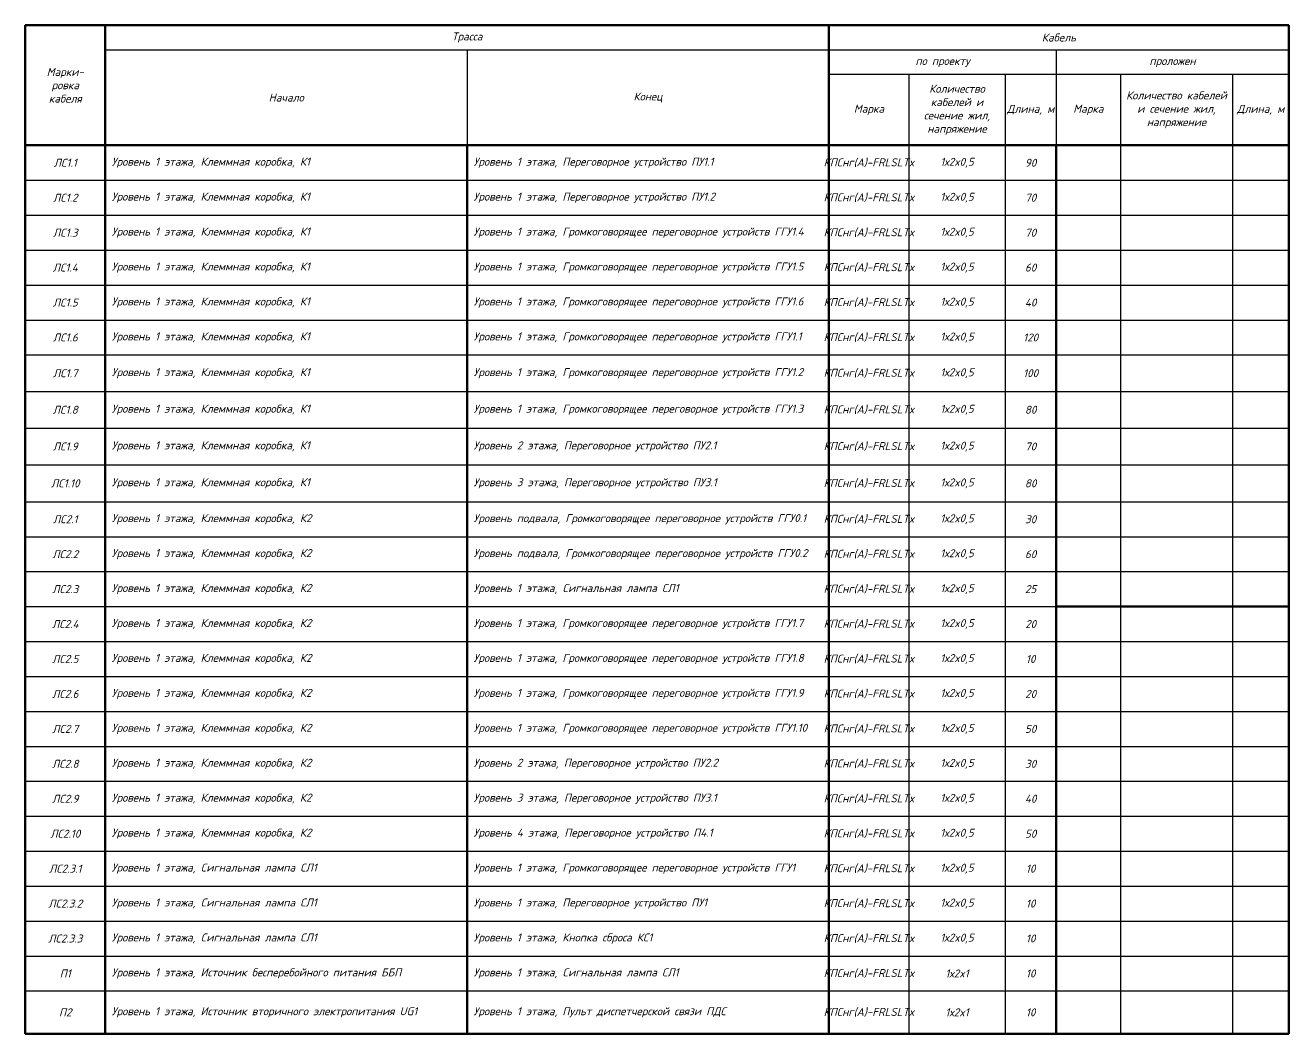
# Model space of a CAD drawing. Extents: x -96705 to 1864084, y -482104 to 235.
# Drawn here: x 1684727 to 1724188, y -131275 to -99766 of the extents above; entities that cross this region are included whole.
import ezdxf

# ---------------------------------------------------------------- set-up
doc = ezdxf.new("R2010")
doc.units = 0
doc.header["$LTSCALE"] = 100
doc.styles.add('OlympDesign', font='isocpeur.ttf', dxfattribs={"width": 0.8, "oblique": 10, "height": 250})

# ---------------------------------------------------------------- blocks, each defined once
blk = doc.blocks.new('*T1178')
at = {"color": 0, "lineweight": 50, "transparency": 16777216}
for p, q in [((0, 0), (39461, 0)), ((0, 0), (0, -31509)), ((2500, 0), (2500, -31509)), ((25100, 0), (25100, -31509)), ((39461, 0), (39461, -31509)), ((0, -3750), (39461, -3750)), ((13800, -3750), (13800, -31509)), ((32200, -3750), (32200, -31509)), ((32200, -18163), (39461, -18163)), ((0, -31509), (39461, -31509))]:
    blk.add_line(p, q, dxfattribs=at)
at = {"color": 0, "lineweight": -2, "transparency": 16777216}
for p, q in [((2500, -767), (13800, -767)), ((13800, -767), (13800, -3750)), ((25100, -767), (32200, -767)), ((32200, -767), (32200, -3750)), ((25100, -1533), (27600, -1533)), ((27600, -1533), (27600, -31509)), ((30600, -1533), (30600, -31509)), ((32200, -1533), (34204, -1533)), ((34204, -1533), (34204, -31509)), ((37707, -1533), (37707, -31509)), ((0, -4842), (39461, -4842)), ((0, -5934), (39461, -5934)), ((0, -7025), (39461, -7025)), ((0, -8117), (39461, -8117)), ((0, -9209), (39461, -9209)), ((0, -10300), (39461, -10300)), ((0, -11442), (39461, -11442)), ((0, -12584), (39461, -12584)), ((0, -13736), (39461, -13736)), ((0, -14888), (39461, -14888)), ((0, -15980), (39461, -15980)), ((0, -17071), (39461, -17071)), ((0, -18163), (32200, -18163)), ((0, -19255), (39461, -19255)), ((0, -20346), (39461, -20346)), ((0, -21438), (39461, -21438)), ((0, -22530), (39461, -22530)), ((0, -23621), (39461, -23621)), ((0, -24713), (39461, -24713)), ((0, -25805), (39461, -25805)), ((0, -26896), (39461, -26896)), ((0, -27988), (39461, -27988)), ((0, -29080), (39461, -29080)), ((0, -30171), (39461, -30171))]:
    blk.add_line(p, q, dxfattribs=at)
at = {"color": 0, "linetype": 'ByBlock', "lineweight": -2, "transparency": 16777216}
for p, q in [((13800, -767), (25100, -767)), ((32200, -767), (39461, -767)), ((27600, -1533), (32200, -1533)), ((34204, -1533), (39461, -1533))]:
    blk.add_line(p, q, dxfattribs=at)
at = {"color": 0, "lineweight": 20, "transparency": 16777216, "char_height": 250, "style": 'OlympDesign'}
for s, insert, width, attachment_point in [('{\\fISOCPEUR|b0|i1|c204|p34;\\Q0;\\W1;\\C7;Трасса\\fArial|b0|i0|c0|p34;\\Q10;\\W0.8;\\C256; }', (13800, -383), 22588, 5), ('{\\fISOCPEUR|b0|i1|c204|p34;\\Q0;\\W1;\\C7;Кабель}', (32281, -383), 14349.06, 5), ('{\\fISOCPEUR|b0|i1|c204|p34;\\Q0;\\W1;\\C7;по проекту}', (28650, -1150), 7088, 5), ('{\\fISOCPEUR|b0|i1|c204|p34;\\Q0;\\W1;\\C7;проложен}', (35831, -1150), 7249.06, 5), ('{\\fISOCPEUR|b0|i1|c204|p34;\\Q0;\\W1;\\C7;Марки-\\Pровка \\Pкабеля}', (1250, -1875), 2488, 5), ('{\\fISOCPEUR|b0|i1|c204|p34;\\Q0;\\W1;\\C7;Количество кабелей и сечение жил, напряжение}', (29100, -2642), 2988, 5), ('{\\fISOCPEUR|b0|i1|c204|p34;\\Q0;\\W1;\\C7;Начало\\fArial|b0|i0|c204|p34;\\Q10;\\W0.8;\\C0; }', (8150, -2259), 10500, 5), ('{\\fISOCPEUR|b0|i1|c204|p34;\\Q0;\\W1;\\C7;Конец\\fArial|b0|i0|c0|p34;\\Q10;\\W0.8;\\C0; }', (19450, -2259), 11288, 5), ('{\\fISOCPEUR|b0|i1|c204|p34;\\Q0;\\W1;\\C7;Количество кабелей и сечение жил, напряжение}', (35956, -2642), 3491.69, 5), ('{\\fISOCPEUR|b0|i1|c204|p34;\\Q0;\\W1;\\C7;Марка}', (26350, -2642), 2488, 5), ('{\\fISOCPEUR|b0|i1|c204|p34;\\Q0;\\W1;\\C7;Длина, м}', (31400, -2642), 1588, 5), ('{\\fISOCPEUR|b0|i1|c204|p34;\\Q0;\\W1;\\C7;Марка}', (33202, -2642), 1991.69, 5), ('{\\fISOCPEUR|b0|i1|c204|p34;\\Q0;\\W1;\\C7;Длина, м}', (38584, -2642), 1741.69, 5), ('{\\fISOCPEUR|b0|i1|c204|p34;\\Q0;\\W1;\\C7;ЛС1.1}', (1250, -4296), 2100, 5), ('{\\fISOCPEUR|b0|i1|c204|p34;\\Q0;\\W1;\\C7;Уровень 1 этажа, Клеммная коробка, К1 }', (2700, -4296), 10900, 4), ('{\\fISOCPEUR|b0|i1|c204|p34;\\Q0;\\W1;\\C7;Уровень 1 этажа, Переговорное устройство ПУ1.1 }', (14000, -4296), 10900, 4), ('{\\fISOCPEUR|b0|i1|c204|p34;\\Q0;\\W1;\\C7;КПСнг(А)-FRLSLTx\\fISOCPEUR|b0|i0|c204|p34;\\Q10;\\W0.8;\\C256; }', (26350, -4296), 2100, 5), ('{\\fISOCPEUR|b0|i1|c204|p34;\\Q0;\\W1;\\C7;1х2x0,5}', (29100, -4296), 2600, 5), ('{\\fISOCPEUR|b0|i1|c204|p34;\\Q0;\\W1;\\C7;90}', (31400, -4296), 1200, 5), ('{\\fISOCPEUR|b0|i1|c204|p34;\\Q0;\\W1;\\C7;ЛС1.2}', (1250, -5388), 2100, 5), ('{\\fISOCPEUR|b0|i1|c204|p34;\\Q0;\\W1;\\C7;Уровень 1 этажа, Клеммная коробка, К1 }', (2700, -5388), 10900, 4), ('{\\fISOCPEUR|b0|i1|c204|p34;\\Q0;\\W1;\\C7;Уровень 1 этажа, Переговорное устройство ПУ1.2}', (14000, -5388), 10900, 4), ('{\\fISOCPEUR|b0|i1|c204|p34;\\Q0;\\W1;\\C7;КПСнг(А)-FRLSLTx\\fISOCPEUR|b0|i0|c204|p34;\\Q10;\\W0.8;\\C256; }', (26350, -5388), 2100, 5), ('{\\fISOCPEUR|b0|i1|c204|p34;\\Q0;\\W1;\\C7;1х2x0,5}', (29100, -5388), 2600, 5), ('{\\fISOCPEUR|b0|i1|c204|p34;\\Q0;\\W1;\\C7;70}', (31400, -5388), 1200, 5), ('{\\fISOCPEUR|b0|i1|c204|p34;\\Q0;\\W1;\\C7;ЛС1.3}', (1250, -6480), 2100, 5), ('{\\fISOCPEUR|b0|i1|c204|p34;\\Q0;\\W1;\\C7;Уровень 1 этажа, Клеммная коробка, К1 }', (2700, -6480), 10900, 4), ('{\\fISOCPEUR|b0|i1|c204|p34;\\Q0;\\W1;\\C7;Уровень 1 этажа, Громкоговорящее переговорное устройств ГГУ1.4}', (14000, -6480), 10900, 4), ('{\\fISOCPEUR|b0|i1|c204|p34;\\Q0;\\W1;\\C7;КПСнг(А)-FRLSLTx\\fISOCPEUR|b0|i0|c204|p34;\\Q10;\\W0.8;\\C256; }', (26350, -6480), 2100, 5), ('{\\fISOCPEUR|b0|i1|c204|p34;\\Q0;\\W1;\\C7;1х2x0,5}', (29100, -6480), 2600, 5), ('{\\fISOCPEUR|b0|i1|c204|p34;\\Q0;\\W1;\\C7;70}', (31400, -6480), 1200, 5), ('{\\fISOCPEUR|b0|i1|c204|p34;\\Q0;\\W1;\\C7;ЛС1.4}', (1250, -7571), 2100, 5), ('{\\fISOCPEUR|b0|i1|c204|p34;\\Q0;\\W1;\\C7;Уровень 1 этажа, Клеммная коробка, К1 }', (2700, -7571), 10900, 4), ('{\\fISOCPEUR|b0|i1|c204|p34;\\Q0;\\W1;\\C7;Уровень 1 этажа, Громкоговорящее переговорное устройств ГГУ1.5}', (14000, -7571), 10900, 4), ('{\\fISOCPEUR|b0|i1|c204|p34;\\Q0;\\W1;\\C7;КПСнг(А)-FRLSLTx\\fISOCPEUR|b0|i0|c204|p34;\\Q10;\\W0.8;\\C256; }', (26350, -7571), 2100, 5), ('{\\fISOCPEUR|b0|i1|c204|p34;\\Q0;\\W1;\\C7;1х2x0,5}', (29100, -7571), 2600, 5), ('{\\fISOCPEUR|b0|i1|c204|p34;\\Q0;\\W1;\\C7;60}', (31400, -7571), 1200, 5), ('{\\fISOCPEUR|b0|i1|c204|p34;\\Q0;\\W1;\\C7;ЛС1.5}', (1250, -8663), 2100, 5), ('{\\fISOCPEUR|b0|i1|c204|p34;\\Q0;\\W1;\\C7;Уровень 1 этажа, Клеммная коробка, К1 }', (2700, -8663), 10900, 4), ('{\\fISOCPEUR|b0|i1|c204|p34;\\Q0;\\W1;\\C7;Уровень 1 этажа, Громкоговорящее переговорное устройств ГГУ1.6}', (14000, -8663), 10900, 4), ('{\\fISOCPEUR|b0|i1|c204|p34;\\Q0;\\W1;\\C7;КПСнг(А)-FRLSLTx\\fISOCPEUR|b0|i0|c204|p34;\\Q10;\\W0.8;\\C256; }', (26350, -8663), 2100, 5), ('{\\fISOCPEUR|b0|i1|c204|p34;\\Q0;\\W1;\\C7;1х2x0,5}', (29100, -8663), 2600, 5), ('{\\fISOCPEUR|b0|i1|c204|p34;\\Q0;\\W1;\\C7;40}', (31400, -8663), 1200, 5), ('{\\fISOCPEUR|b0|i1|c204|p34;\\Q0;\\W1;\\C7;ЛС1.6}', (1250, -9755), 2100, 5), ('{\\fISOCPEUR|b0|i1|c204|p34;\\Q0;\\W1;\\C7;Уровень 1 этажа, Клеммная коробка, К1 }', (2700, -9755), 10900, 4), ('{\\fISOCPEUR|b0|i1|c204|p34;\\Q0;\\W1;\\C7;Уровень 1 этажа, Громкоговорящее переговорное устройств ГГУ1.1}', (14000, -9755), 10900, 4), ('{\\fISOCPEUR|b0|i1|c204|p34;\\Q0;\\W1;\\C7;КПСнг(А)-FRLSLTx\\fISOCPEUR|b0|i0|c204|p34;\\Q10;\\W0.8;\\C256; }', (26350, -9755), 2100, 5), ('{\\fISOCPEUR|b0|i1|c204|p34;\\Q0;\\W1;\\C7;1х2x0,5}', (29100, -9755), 2600, 5), ('{\\fISOCPEUR|b0|i1|c204|p34;\\Q0;\\W1;\\C7;120}', (31400, -9755), 1200, 5), ('{\\fISOCPEUR|b0|i1|c204|p34;\\Q0;\\W1;\\C7;ЛС1.7}', (1250, -10871), 2100, 5), ('{\\fISOCPEUR|b0|i1|c204|p34;\\Q0;\\W1;\\C7;Уровень 1 этажа, Клеммная коробка, К1 }', (2700, -10871), 10900, 4), ('{\\fISOCPEUR|b0|i1|c204|p34;\\Q0;\\W1;\\C7;Уровень 1 этажа, Громкоговорящее переговорное устройств ГГУ1.2}', (14000, -10871), 10900, 4), ('{\\fISOCPEUR|b0|i1|c204|p34;\\Q0;\\W1;\\C7;КПСнг(А)-FRLSLTx\\fISOCPEUR|b0|i0|c204|p34;\\Q10;\\W0.8;\\C256; }', (26350, -10871), 2100, 5), ('{\\fISOCPEUR|b0|i1|c204|p34;\\Q0;\\W1;\\C7;1х2x0,5}', (29100, -10871), 2600, 5), ('{\\fISOCPEUR|b0|i1|c204|p34;\\Q0;\\W1;\\C7;100}', (31400, -10871), 1200, 5), ('{\\fISOCPEUR|b0|i1|c204|p34;\\Q0;\\W1;\\C7;ЛС1.8}', (1250, -12013), 2100, 5), ('{\\fISOCPEUR|b0|i1|c204|p34;\\Q0;\\W1;\\C7;Уровень 1 этажа, Клеммная коробка, К1 }', (2700, -12013), 10900, 4), ('{\\fISOCPEUR|b0|i1|c204|p34;\\Q0;\\W1;\\C7;Уровень 1 этажа, Громкоговорящее переговорное устройств ГГУ1.3}', (14000, -12013), 10900, 4), ('{\\fISOCPEUR|b0|i1|c204|p34;\\Q0;\\W1;\\C7;КПСнг(А)-FRLSLTx\\fISOCPEUR|b0|i0|c204|p34;\\Q10;\\W0.8;\\C256; }', (26350, -12013), 2100, 5), ('{\\fISOCPEUR|b0|i1|c204|p34;\\Q0;\\W1;\\C7;1х2x0,5}', (29100, -12013), 2600, 5), ('{\\fISOCPEUR|b0|i1|c204|p34;\\Q0;\\W1;\\C7;80}', (31400, -12013), 1200, 5), ('{\\fISOCPEUR|b0|i1|c204|p34;\\Q0;\\W1;\\C7;Уровень 1 этажа, Клеммная коробка, К1 }', (2700, -13160), 10900, 4), ('{\\fISOCPEUR|b0|i1|c204|p34;\\Q0;\\W1;\\C7;Уровень 2 этажа, Переговорное устройство ПУ2.1}', (14000, -13160), 10900, 4), ('{\\fISOCPEUR|b0|i1|c204|p34;\\Q0;\\W1;\\C7;КПСнг(А)-FRLSLTx\\fISOCPEUR|b0|i0|c204|p34;\\Q10;\\W0.8;\\C256; }', (26350, -13160), 2100, 5), ('{\\fISOCPEUR|b0|i1|c204|p34;\\Q0;\\W1;\\C7;1х2x0,5}', (29100, -13160), 2600, 5), ('{\\fISOCPEUR|b0|i1|c204|p34;\\Q0;\\W1;\\C7;ЛС1.9}', (1250, -13160), 2100, 5), ('{\\fISOCPEUR|b0|i1|c204|p34;\\Q0;\\W1;\\C7;70}', (31400, -13160), 1200, 5), ('{\\fISOCPEUR|b0|i1|c204|p34;\\Q0;\\W1;\\C7;ЛС1.10}', (1250, -14312), 2100, 5), ('{\\fISOCPEUR|b0|i1|c204|p34;\\Q0;\\W1;\\C7;Уровень 1 этажа, Клеммная коробка, К1 }', (2700, -14312), 10900, 4), ('{\\fISOCPEUR|b0|i1|c204|p34;\\Q0;\\W1;\\C7;Уровень 3 этажа, Переговорное устройство ПУ3.1}', (14000, -14312), 10900, 4), ('{\\fISOCPEUR|b0|i1|c204|p34;\\Q0;\\W1;\\C7;КПСнг(А)-FRLSLTx\\fISOCPEUR|b0|i0|c204|p34;\\Q10;\\W0.8;\\C256; }', (26350, -14312), 2100, 5), ('{\\fISOCPEUR|b0|i1|c204|p34;\\Q0;\\W1;\\C7;1х2x0,5}', (29100, -14312), 2600, 5), ('{\\fISOCPEUR|b0|i1|c204|p34;\\Q0;\\W1;\\C7;80}', (31400, -14312), 1200, 5), ('{\\fISOCPEUR|b0|i1|c204|p34;\\Q0;\\W1;\\C7;ЛС2.1}', (1250, -15434), 2100, 5), ('{\\fISOCPEUR|b0|i1|c204|p34;\\Q0;\\W1;\\C7;Уровень 1 этажа, Клеммная коробка, К2}', (2700, -15434), 10900, 4), ('{\\fISOCPEUR|b0|i1|c204|p34;\\Q0;\\W1;\\C7;Уровень подвала, Громкоговорящее переговорное устройств ГГУ0.1}', (14000, -15434), 10900, 4), ('{\\fISOCPEUR|b0|i1|c204|p34;\\Q0;\\W1;\\C7;КПСнг(А)-FRLSLTx\\fISOCPEUR|b0|i0|c204|p34;\\Q10;\\W0.8;\\C256; }', (26350, -15434), 2100, 5), ('{\\fISOCPEUR|b0|i1|c204|p34;\\Q0;\\W1;\\C7;1х2x0,5}', (29100, -15434), 2600, 5), ('{\\fISOCPEUR|b0|i1|c204|p34;\\Q0;\\W1;\\C7;30}', (31400, -15434), 1200, 5), ('{\\fISOCPEUR|b0|i1|c204|p34;\\Q0;\\W1;\\C7;ЛС2.2}', (1250, -16525), 2100, 5), ('{\\fISOCPEUR|b0|i1|c204|p34;\\Q0;\\W1;\\C7;Уровень 1 этажа, Клеммная коробка, К2}', (2700, -16525), 10900, 4), ('{\\fISOCPEUR|b0|i1|c204|p34;\\Q0;\\W1;\\C7;Уровень подвала, Громкоговорящее переговорное устройств ГГУ0.2}', (14000, -16525), 10900, 4), ('{\\fISOCPEUR|b0|i1|c204|p34;\\Q0;\\W1;\\C7;КПСнг(А)-FRLSLTx\\fISOCPEUR|b0|i0|c204|p34;\\Q10;\\W0.8;\\C256; }', (26350, -16525), 2100, 5), ('{\\fISOCPEUR|b0|i1|c204|p34;\\Q0;\\W1;\\C7;1х2x0,5}', (29100, -16525), 2600, 5), ('{\\fISOCPEUR|b0|i1|c204|p34;\\Q0;\\W1;\\C7;60}', (31400, -16525), 1200, 5), ('{\\fISOCPEUR|b0|i1|c204|p34;\\Q0;\\W1;\\C7;ЛС2.3}', (1250, -17617), 2100, 5), ('{\\fISOCPEUR|b0|i1|c204|p34;\\Q0;\\W1;\\C7;Уровень 1 этажа, Клеммная коробка, К2}', (2700, -17617), 10900, 4), ('{\\fISOCPEUR|b0|i1|c204|p34;\\Q0;\\W1;\\C7;Уровень 1 этажа, Cигнальная лампа СЛ1}', (14000, -17617), 10900, 4), ('{\\fISOCPEUR|b0|i1|c204|p34;\\Q0;\\W1;\\C7;КПСнг(А)-FRLSLTx\\fISOCPEUR|b0|i0|c204|p34;\\Q10;\\W0.8;\\C256; }', (26350, -17617), 2100, 5), ('{\\fISOCPEUR|b0|i1|c204|p34;\\Q0;\\W1;\\C7;1х2x0,5}', (29100, -17617), 2600, 5), ('{\\fISOCPEUR|b0|i1|c204|p34;\\Q0;\\W1;\\C7;25}', (31400, -17617), 1200, 5), ('{\\fISOCPEUR|b0|i1|c204|p34;\\Q0;\\W1;\\C7;КПСнг(А)-FRLSLTx\\fISOCPEUR|b0|i0|c204|p34;\\Q10;\\W0.8;\\C256; }', (26350, -18709), 2100, 5), ('{\\fISOCPEUR|b0|i1|c204|p34;\\Q0;\\W1;\\C7;ЛС2.4}', (1250, -18709), 2100, 5), ('{\\fISOCPEUR|b0|i1|c204|p34;\\Q0;\\W1;\\C7;Уровень 1 этажа, Клеммная коробка, К2}', (2700, -18709), 10900, 4), ('{\\fISOCPEUR|b0|i1|c204|p34;\\Q0;\\W1;\\C7;Уровень 1 этажа, Громкоговорящее переговорное устройств ГГУ1.7}', (14000, -18709), 10900, 4), ('{\\fISOCPEUR|b0|i1|c204|p34;\\Q0;\\W1;\\C7;1х2x0,5}', (29100, -18709), 2600, 5), ('{\\fISOCPEUR|b0|i1|c204|p34;\\Q0;\\W1;\\C7;20}', (31400, -18709), 1200, 5), ('{\\fISOCPEUR|b0|i1|c204|p34;\\Q0;\\W1;\\C7;ЛС2.5}', (1250, -19800), 2100, 5), ('{\\fISOCPEUR|b0|i1|c204|p34;\\Q0;\\W1;\\C7;Уровень 1 этажа, Клеммная коробка, К2}', (2700, -19800), 10900, 4), ('{\\fISOCPEUR|b0|i1|c204|p34;\\Q0;\\W1;\\C7;Уровень 1 этажа, Громкоговорящее переговорное устройств ГГУ1.8}', (14000, -19800), 10900, 4), ('{\\fISOCPEUR|b0|i1|c204|p34;\\Q0;\\W1;\\C7;КПСнг(А)-FRLSLTx\\fISOCPEUR|b0|i0|c204|p34;\\Q10;\\W0.8;\\C256; }', (26350, -19800), 2100, 5), ('{\\fISOCPEUR|b0|i1|c204|p34;\\Q0;\\W1;\\C7;1х2x0,5}', (29100, -19800), 2600, 5), ('{\\fISOCPEUR|b0|i1|c204|p34;\\Q0;\\W1;\\C7;10}', (31400, -19800), 1200, 5), ('{\\fISOCPEUR|b0|i1|c204|p34;\\Q0;\\W1;\\C7;ЛС2.6}', (1250, -20892), 2100, 5), ('{\\fISOCPEUR|b0|i1|c204|p34;\\Q0;\\W1;\\C7;Уровень 1 этажа, Клеммная коробка, К2}', (2700, -20892), 10900, 4), ('{\\fISOCPEUR|b0|i1|c204|p34;\\Q0;\\W1;\\C7;Уровень 1 этажа, Громкоговорящее переговорное устройств ГГУ1.9}', (14000, -20892), 10900, 4), ('{\\fISOCPEUR|b0|i1|c204|p34;\\Q0;\\W1;\\C7;КПСнг(А)-FRLSLTx\\fISOCPEUR|b0|i0|c204|p34;\\Q10;\\W0.8;\\C256; }', (26350, -20892), 2100, 5), ('{\\fISOCPEUR|b0|i1|c204|p34;\\Q0;\\W1;\\C7;1х2x0,5}', (29100, -20892), 2600, 5), ('{\\fISOCPEUR|b0|i1|c204|p34;\\Q0;\\W1;\\C7;20}', (31400, -20892), 1200, 5), ('{\\fISOCPEUR|b0|i1|c204|p34;\\Q0;\\W1;\\C7;ЛС2.7}', (1250, -21984), 2100, 5), ('{\\fISOCPEUR|b0|i1|c204|p34;\\Q0;\\W1;\\C7;Уровень 1 этажа, Клеммная коробка, К2}', (2700, -21984), 10900, 4), ('{\\fISOCPEUR|b0|i1|c204|p34;\\Q0;\\W1;\\C7;Уровень 1 этажа, Громкоговорящее переговорное устройств ГГУ1.10}', (14000, -21984), 10900, 4), ('{\\fISOCPEUR|b0|i1|c204|p34;\\Q0;\\W1;\\C7;КПСнг(А)-FRLSLTx\\fISOCPEUR|b0|i0|c204|p34;\\Q10;\\W0.8;\\C256; }', (26350, -21984), 2100, 5), ('{\\fISOCPEUR|b0|i1|c204|p34;\\Q0;\\W1;\\C7;1х2x0,5}', (29100, -21984), 2600, 5), ('{\\fISOCPEUR|b0|i1|c204|p34;\\Q0;\\W1;\\C7;50}', (31400, -21984), 1200, 5), ('{\\fISOCPEUR|b0|i1|c204|p34;\\Q0;\\W1;\\C7;ЛС2.8}', (1250, -23075), 2100, 5), ('{\\fISOCPEUR|b0|i1|c204|p34;\\Q0;\\W1;\\C7;Уровень 1 этажа, Клеммная коробка, К2}', (2700, -23075), 10900, 4), ('{\\fISOCPEUR|b0|i1|c204|p34;\\Q0;\\W1;\\C7;Уровень 2 этажа, Переговорное устройство ПУ2.2}', (14000, -23075), 10900, 4), ('{\\fISOCPEUR|b0|i1|c204|p34;\\Q0;\\W1;\\C7;КПСнг(А)-FRLSLTx\\fISOCPEUR|b0|i0|c204|p34;\\Q10;\\W0.8;\\C256; }', (26350, -23075), 2100, 5), ('{\\fISOCPEUR|b0|i1|c204|p34;\\Q0;\\W1;\\C7;1х2x0,5}', (29100, -23075), 2600, 5), ('{\\fISOCPEUR|b0|i1|c204|p34;\\Q0;\\W1;\\C7;30}', (31400, -23075), 1200, 5), ('{\\fISOCPEUR|b0|i1|c204|p34;\\Q0;\\W1;\\C7;ЛС2.9}', (1250, -24167), 2100, 5), ('{\\fISOCPEUR|b0|i1|c204|p34;\\Q0;\\W1;\\C7;Уровень 1 этажа, Клеммная коробка, К2}', (2700, -24167), 10900, 4), ('{\\fISOCPEUR|b0|i1|c204|p34;\\Q0;\\W1;\\C7;Уровень 3 этажа, Переговорное устройство ПУ3.1}', (14000, -24167), 10900, 4), ('{\\fISOCPEUR|b0|i1|c204|p34;\\Q0;\\W1;\\C7;КПСнг(А)-FRLSLTx\\fISOCPEUR|b0|i0|c204|p34;\\Q10;\\W0.8;\\C256; }', (26350, -24167), 2100, 5), ('{\\fISOCPEUR|b0|i1|c204|p34;\\Q0;\\W1;\\C7;1х2x0,5}', (29100, -24167), 2600, 5), ('{\\fISOCPEUR|b0|i1|c204|p34;\\Q0;\\W1;\\C7;40}', (31400, -24167), 1200, 5), ('{\\fISOCPEUR|b0|i1|c204|p34;\\Q0;\\W1;\\C7;ЛС2.10}', (1250, -25259), 2100, 5), ('{\\fISOCPEUR|b0|i1|c204|p34;\\Q0;\\W1;\\C7;Уровень 1 этажа, Клеммная коробка, К2}', (2700, -25259), 10900, 4), ('{\\fISOCPEUR|b0|i1|c204|p34;\\Q0;\\W1;\\C7;Уровень 4 этажа, Переговорное устройство П4.1}', (14000, -25259), 10900, 4), ('{\\fISOCPEUR|b0|i1|c204|p34;\\Q0;\\W1;\\C7;КПСнг(А)-FRLSLTx\\fISOCPEUR|b0|i0|c204|p34;\\Q10;\\W0.8;\\C256; }', (26350, -25259), 2100, 5), ('{\\fISOCPEUR|b0|i1|c204|p34;\\Q0;\\W1;\\C7;1х2x0,5}', (29100, -25259), 2600, 5), ('{\\fISOCPEUR|b0|i1|c204|p34;\\Q0;\\W1;\\C7;50}', (31400, -25259), 1200, 5), ('{\\fISOCPEUR|b0|i1|c204|p34;\\Q0;\\W1;\\C7;ЛС2.3.1}', (1250, -26350), 2100, 5), ('{\\fISOCPEUR|b0|i1|c204|p34;\\Q0;\\W1;\\C7;Уровень 1 этажа, Cигнальная лампа СЛ1}', (2700, -26350), 10900, 4), ('{\\fISOCPEUR|b0|i1|c204|p34;\\Q0;\\W1;\\C7;Уровень 1 этажа, Громкоговорящее переговорное устройств ГГУ1}', (14000, -26350), 10900, 4), ('{\\fISOCPEUR|b0|i1|c204|p34;\\Q0;\\W1;\\C7;КПСнг(А)-FRLSLTx\\fISOCPEUR|b0|i0|c204|p34;\\Q10;\\W0.8;\\C256; }', (26350, -26350), 2100, 5), ('{\\fISOCPEUR|b0|i1|c204|p34;\\Q0;\\W1;\\C7;1х2x0,5}', (29100, -26350), 2600, 5), ('{\\fISOCPEUR|b0|i1|c204|p34;\\Q0;\\W1;\\C7;10}', (31400, -26350), 1200, 5), ('{\\fISOCPEUR|b0|i1|c204|p34;\\Q0;\\W1;\\C7;ЛС2.3.2}', (1250, -27442), 2100, 5), ('{\\fISOCPEUR|b0|i1|c204|p34;\\Q0;\\W1;\\C7;Уровень 1 этажа, Cигнальная лампа СЛ1}', (2700, -27442), 10900, 4), ('{\\fISOCPEUR|b0|i1|c204|p34;\\Q0;\\W1;\\C7;Уровень 1 этажа, Переговорное устройство ПУ1}', (14000, -27442), 10900, 4), ('{\\fISOCPEUR|b0|i1|c204|p34;\\Q0;\\W1;\\C7;КПСнг(А)-FRLSLTx\\fISOCPEUR|b0|i0|c204|p34;\\Q10;\\W0.8;\\C256; }', (26350, -27442), 2100, 5), ('{\\fISOCPEUR|b0|i1|c204|p34;\\Q0;\\W1;\\C7;1х2x0,5}', (29100, -27442), 2600, 5), ('{\\fISOCPEUR|b0|i1|c204|p34;\\Q0;\\W1;\\C7;10}', (31400, -27442), 1200, 5), ('{\\fISOCPEUR|b0|i1|c204|p34;\\Q0;\\W1;\\C7;ЛС2.3.3}', (1250, -28534), 2100, 5), ('{\\fISOCPEUR|b0|i1|c204|p34;\\Q0;\\W1;\\C7;Уровень 1 этажа, Cигнальная лампа СЛ1}', (2700, -28534), 10900, 4), ('{\\fISOCPEUR|b0|i1|c204|p34;\\Q0;\\W1;\\C7;Уровень 1 этажа, Кнопка сброса КС1}', (14000, -28534), 10900, 4), ('{\\fISOCPEUR|b0|i1|c204|p34;\\Q0;\\W1;\\C7;КПСнг(А)-FRLSLTx\\fISOCPEUR|b0|i0|c204|p34;\\Q10;\\W0.8;\\C256; }', (26350, -28534), 2100, 5), ('{\\fISOCPEUR|b0|i1|c204|p34;\\Q0;\\W1;\\C7;1х2x0,5}', (29100, -28534), 2600, 5), ('{\\fISOCPEUR|b0|i1|c204|p34;\\Q0;\\W1;\\C7;10}', (31400, -28534), 1200, 5), ('{\\fISOCPEUR|b0|i1|c204|p34;\\Q0;\\W1;\\C7;П1}', (1250, -29625), 2100, 5), ('{\\fISOCPEUR|b0|i1|c204|p34;\\Q0;\\W1;\\C7;Уровень 1 этажа, Источник бесперебойного питания ББП}', (2700, -29625), 10900, 4), ('{\\fISOCPEUR|b0|i1|c204|p34;\\Q0;\\W1;\\C7;Уровень 1 этажа, Cигнальная лампа СЛ1\\fISOCPEUR|b0|i0|c204|p34;\\Q10;\\W0.8;\\C256; }', (14000, -29625), 10900, 4), ('{\\fISOCPEUR|b0|i1|c204|p34;\\Q0;\\W1;\\C7;КПСнг(А)-FRLSLTx\\fISOCPEUR|b0|i0|c204|p34;\\Q10;\\W0.8;\\C256; }', (26350, -29625), 2100, 5), ('{\\fISOCPEUR|b0|i1|c204|p34;\\Q0;\\W1;\\C7;1х2x1}', (29100, -29625), 2600, 5), ('{\\fISOCPEUR|b0|i1|c204|p34;\\Q0;\\W1;\\C7;10}', (31400, -29625), 1200, 5), ('{\\fISOCPEUR|b0|i1|c204|p34;\\Q0;\\W1;\\C7;П2}', (1250, -30840), 2100, 5), ('{\\fISOCPEUR|b0|i1|c204|p34;\\Q0;\\W1;\\C7;Уровень 1 этажа, Источник вторичного электропитания UG1\\fISOCPEUR|b0|i0|c204|p34;\\H1x;\\Q10;\\W0.8; }', (2700, -30840), 10900, 4), ('{\\fISOCPEUR|b0|i1|c204|p34;\\Q0;\\W1;\\C7;Уровень 1 этажа, Пульт диспетчерской связи ПДС}', (14000, -30840), 10900, 4), ('{\\fISOCPEUR|b0|i1|c204|p34;\\Q0;\\W1;\\C7;КПСнг(А)-FRLSLTx\\fISOCPEUR|b0|i0|c204|p34;\\Q10;\\W0.8;\\C256; }', (26350, -30840), 2100, 5), ('{\\fISOCPEUR|b0|i1|c204|p34;\\Q0;\\W1;\\C7;1х2x1}', (29100, -30840), 2600, 5), ('{\\fISOCPEUR|b0|i1|c204|p34;\\Q0;\\W1;\\C7;10}', (31400, -30840), 1200, 5)]:
    blk.add_mtext(s, dxfattribs=dict(at, insert=insert, width=width, attachment_point=attachment_point))

msp = doc.modelspace()

# ---------------------------------------------------------------- block references
msp.add_blockref('*T1178', (1684727.4, -99766.4))

doc.saveas('drawing.dxf')
